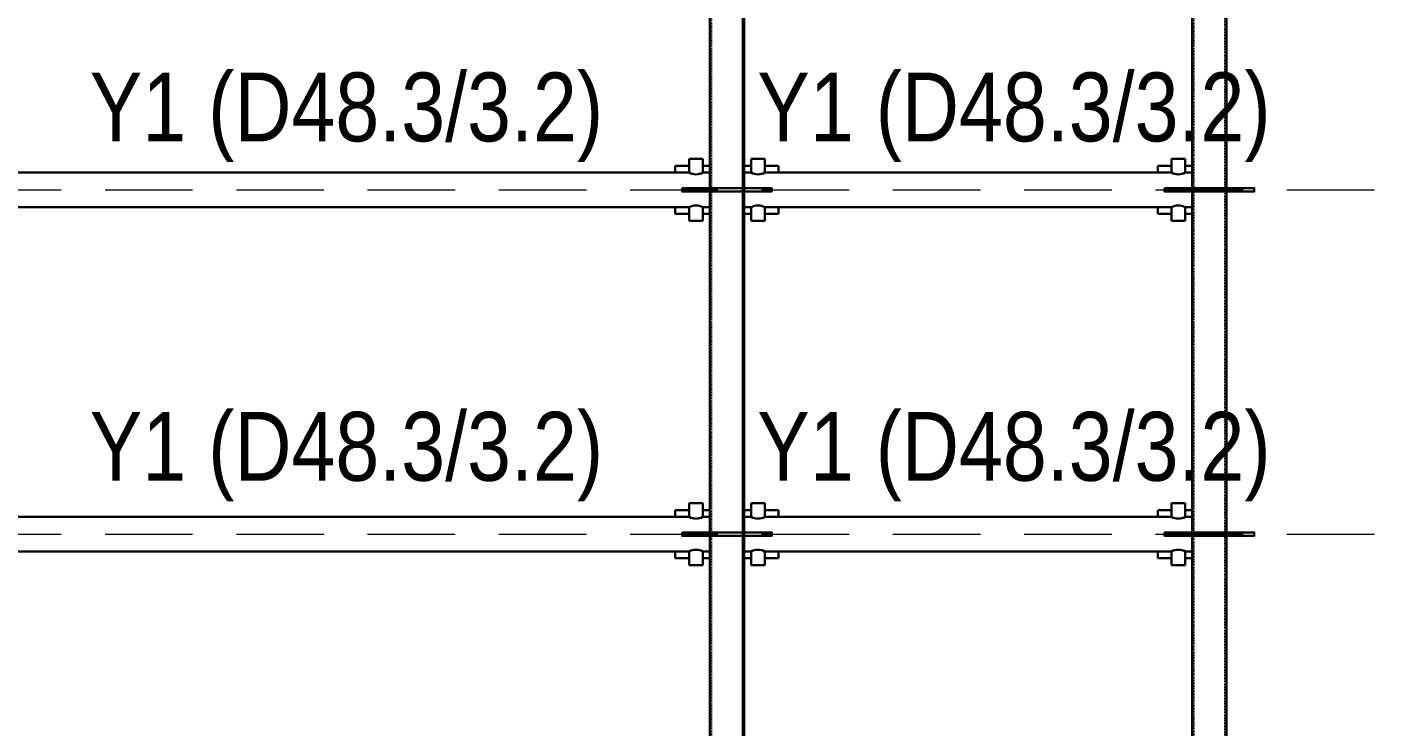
# Model space of a CAD drawing. Header units: millimetres. Extents: x 1500 to 3333, y 525 to 1954.
# Drawn here: x 2936.6 to 3134.8, y 1211.4 to 1313 of the extents above; entities that cross this region are included whole.
import ezdxf

# ---------------------------------------------------------------- set-up
doc = ezdxf.new("R2010")
doc.units = ezdxf.units.MM
for name, pattern in [('ACAD_ISO04W100', [30, 24, -3, 0, -3]), ('DASHED', [19.05, 12.7, -6.35]), ('HIDDEN2', [0.1875, 0.125, -0.0625])]:
    doc.linetypes.add(name, pattern=pattern)
for name, color, linetype, lineweight in [('AKS CIZGISI (BEYKENT)', 252, 'DASHED', 20), ('OLCU (BEYKENT)', 14, 'Continuous', 20), ('Part', 2, 'Continuous', 25), ('Part_Hidden', 7, 'Continuous', 25), ('YATAY-KORKULUK', 210, 'ACAD_ISO04W100', 30), ('YAZI (BEYKENT)', 140, 'Continuous', 20)]:
    doc.layers.add(name, color=color, linetype=linetype, lineweight=lineweight)
doc.styles.add('YAZI (BEYKENT)', font='')
doc.styles.get('YAZI (BEYKENT)').set_extended_font_data('Bahnschrift Light Condensed')

# ---------------------------------------------------------------- blocks, each defined once
blk = doc.blocks.new('*U18')
at = {"layer": 'Part', "color": 4, "linetype": 'Continuous', "lineweight": 30}
for points in [[(122.5, 30), (127.5, 30), (127.5, 305), (122.5, 305)], [(118.5, 180.25), (131.5, 180.25), (131.5, 179.75), (118.5, 179.75)], [(118.5, 130.25), (131.5, 130.25), (131.5, 129.75), (118.5, 129.75)]]:
    blk.add_lwpolyline(points, close=True, dxfattribs=at)
at = {"layer": 'Part_Hidden', "color": 8, "linetype": 'HIDDEN2', "lineweight": 15}
blk.add_lwpolyline([(122.75, 30), (127.25, 30), (127.25, 305), (122.75, 305)], close=True, dxfattribs=at)
at = {"layer": 'YATAY-KORKULUK', "linetype": 'Continuous', "lineweight": 30}
for p, q in [((119.5, 182.5), (119.5, 184.5)), ((121.5, 184.5), (119.5, 184.5)), ((121.5, 182.5), (121.5, 184.5)), ((5.5, 182.5), (119.5, 182.5)), ((119.5, 183.5), (117.5, 183.5)), ((117.5, 182.5), (117.5, 183.5)), ((122.5, 183.5), (121.5, 183.5)), ((121.5, 182.5), (122.5, 182.5)), ((122.5, 182.5), (121.5, 182.5)), ((5.5, 177.5), (119.5, 177.5)), ((117.5, 177.5), (117.5, 176.5)), ((119.5, 176.5), (117.5, 176.5)), ((119.5, 177.5), (119.5, 175.5)), ((121.5, 177.5), (122.5, 177.5)), ((122.5, 177.5), (121.5, 177.5)), ((122.5, 177.5), (121.5, 177.5)), ((121.5, 177.5), (121.5, 175.5)), ((122.5, 176.5), (121.5, 176.5)), ((121.5, 175.5), (119.5, 175.5)), ((119.5, 133.5), (117.5, 133.5)), ((117.5, 132.5), (117.5, 133.5)), ((119.5, 132.5), (119.5, 134.5)), ((121.5, 134.5), (119.5, 134.5)), ((121.5, 132.5), (121.5, 134.5)), ((122.5, 133.5), (121.5, 133.5)), ((5.5, 132.5), (119.5, 132.5)), ((121.5, 132.5), (122.5, 132.5)), ((122.5, 132.5), (121.5, 132.5)), ((5.5, 127.5), (119.5, 127.5)), ((117.5, 127.5), (117.5, 126.5)), ((119.5, 127.5), (119.5, 125.5)), ((121.5, 127.5), (122.5, 127.5)), ((122.5, 127.5), (121.5, 127.5)), ((122.5, 127.5), (121.5, 127.5)), ((121.5, 127.5), (121.5, 125.5)), ((119.5, 126.5), (117.5, 126.5)), ((121.5, 125.5), (119.5, 125.5)), ((122.5, 126.5), (121.5, 126.5))]:
    blk.add_line(p, q, dxfattribs=at)
for centre, start, end in [((120.5, 184.37), 241.9275, 298.0725), ((120.5, 175.62), 61.9275, 118.0725), ((120.5, 134.37), 241.9275, 298.0725), ((120.5, 125.62), 61.9275, 118.0725)]:
    blk.add_arc(centre, 2.12, start, end, dxfattribs=at)
blk = doc.blocks.new('*U27')
at = {"layer": 'Part', "color": 4, "linetype": 'Continuous', "lineweight": 30}
for points in [[(-2.5, 31), (2.5, 31), (2.5, 305), (-2.5, 305)], [(67.5, 30), (72.5, 30), (72.5, 305), (67.5, 305)], [(-6.5, 180.25), (6.5, 180.25), (6.5, 179.75), (-6.5, 179.75)], [(63.5, 180.25), (76.5, 180.25), (76.5, 179.75), (63.5, 179.75)], [(-6.5, 130.25), (6.5, 130.25), (6.5, 129.75), (-6.5, 129.75)], [(63.5, 130.25), (76.5, 130.25), (76.5, 129.75), (63.5, 129.75)]]:
    blk.add_lwpolyline(points, close=True, dxfattribs=at)
at = {"layer": 'Part_Hidden', "color": 8, "linetype": 'HIDDEN2', "lineweight": 15}
for points in [[(-2.25, 31), (2.25, 31), (2.25, 305), (-2.25, 305)], [(67.75, 30), (72.25, 30), (72.25, 305), (67.75, 305)]]:
    blk.add_lwpolyline(points, close=True, dxfattribs=at)
at = {"layer": 'YATAY-KORKULUK', "linetype": 'Continuous', "lineweight": 30}
for p, q in [((3.5, 182.5), (3.5, 184.5)), ((3.5, 184.5), (5.5, 184.5)), ((5.5, 182.5), (5.5, 184.5)), ((64.5, 182.5), (64.5, 184.5)), ((66.5, 184.5), (64.5, 184.5)), ((66.5, 182.5), (66.5, 184.5)), ((2.5, 183.5), (3.5, 183.5)), ((2.5, 182.5), (3.5, 182.5)), ((5.5, 183.5), (7.5, 183.5)), ((5.5, 182.5), (64.5, 182.5)), ((7.5, 182.5), (7.5, 183.5)), ((64.5, 183.5), (62.5, 183.5)), ((62.5, 182.5), (62.5, 183.5)), ((67.5, 183.5), (66.5, 183.5)), ((66.5, 182.5), (67.5, 182.5)), ((67.5, 182.5), (66.5, 182.5)), ((2.5, 177.5), (3.5, 177.5)), ((2.5, 177.5), (3.5, 177.5)), ((2.5, 176.5), (3.5, 176.5)), ((3.5, 177.5), (3.5, 175.5)), ((5.5, 177.5), (64.5, 177.5)), ((5.5, 177.5), (5.5, 175.5)), ((5.5, 176.5), (7.5, 176.5)), ((7.5, 177.5), (7.5, 176.5)), ((62.5, 177.5), (62.5, 176.5)), ((64.5, 176.5), (62.5, 176.5)), ((64.5, 177.5), (64.5, 175.5)), ((66.5, 177.5), (67.5, 177.5)), ((67.5, 177.5), (66.5, 177.5)), ((67.5, 177.5), (66.5, 177.5)), ((66.5, 177.5), (66.5, 175.5)), ((67.5, 176.5), (66.5, 176.5)), ((3.5, 175.5), (5.5, 175.5)), ((66.5, 175.5), (64.5, 175.5)), ((2.5, 133.5), (3.5, 133.5)), ((3.5, 132.5), (3.5, 134.5)), ((3.5, 134.5), (5.5, 134.5)), ((5.5, 132.5), (5.5, 134.5)), ((5.5, 133.5), (7.5, 133.5)), ((7.5, 132.5), (7.5, 133.5)), ((64.5, 133.5), (62.5, 133.5)), ((62.5, 132.5), (62.5, 133.5)), ((64.5, 132.5), (64.5, 134.5)), ((66.5, 134.5), (64.5, 134.5)), ((66.5, 132.5), (66.5, 134.5)), ((67.5, 133.5), (66.5, 133.5)), ((2.5, 132.5), (3.5, 132.5)), ((5.5, 132.5), (64.5, 132.5)), ((66.5, 132.5), (67.5, 132.5)), ((67.5, 132.5), (66.5, 132.5)), ((2.5, 127.5), (3.5, 127.5)), ((2.5, 127.5), (3.5, 127.5)), ((3.5, 127.5), (3.5, 125.5)), ((5.5, 127.5), (64.5, 127.5)), ((5.5, 127.5), (5.5, 125.5)), ((7.5, 127.5), (7.5, 126.5)), ((62.5, 127.5), (62.5, 126.5)), ((64.5, 127.5), (64.5, 125.5)), ((66.5, 127.5), (67.5, 127.5)), ((67.5, 127.5), (66.5, 127.5)), ((67.5, 127.5), (66.5, 127.5)), ((66.5, 127.5), (66.5, 125.5)), ((2.5, 126.5), (3.5, 126.5)), ((3.5, 125.5), (5.5, 125.5)), ((5.5, 126.5), (7.5, 126.5)), ((64.5, 126.5), (62.5, 126.5)), ((66.5, 125.5), (64.5, 125.5)), ((67.5, 126.5), (66.5, 126.5))]:
    blk.add_line(p, q, dxfattribs=at)
for centre, start, end in [((4.5, 184.37), 241.9275, 298.0725), ((65.5, 184.37), 241.9275, 298.0725), ((4.5, 175.62), 61.9275, 118.0725), ((65.5, 175.62), 61.9275, 118.0725), ((4.5, 134.37), 241.9275, 298.0725), ((65.5, 134.37), 241.9275, 298.0725), ((4.5, 125.62), 61.9275, 118.0725), ((65.5, 125.62), 61.9275, 118.0725)]:
    blk.add_arc(centre, 2.12, start, end, dxfattribs=at)

msp = doc.modelspace()

# ---------------------------------------------------------------- linework, layer by layer
at = {"layer": 'AKS CIZGISI (BEYKENT)'}
for p, q in [((1500.03, 1289.41), (3272.36, 1289.41)), ((1500.03, 1239.41), (3272.36, 1239.41))]:
    msp.add_line(p, q, dxfattribs=at)

# ---------------------------------------------------------------- block references
at = {"layer": 'OLCU (BEYKENT)'}
for name, p in [('*U18', (2913.05, 1109.41)), ('*U27', (3038.05, 1109.41))]:
    msp.add_blockref(name, p, dxfattribs=at)

# ---------------------------------------------------------------- texts
at = {"layer": 'YAZI (BEYKENT)', "style": 'YAZI (BEYKENT)'}
for p in [(2945.6, 1296.45), (3042.44, 1296.45), (2945.6, 1247.16), (3042.44, 1247.16)]:
    msp.add_text('Y1 (D48.3/3.2)', height=10, dxfattribs=at).set_placement(p)

doc.saveas('drawing.dxf')
